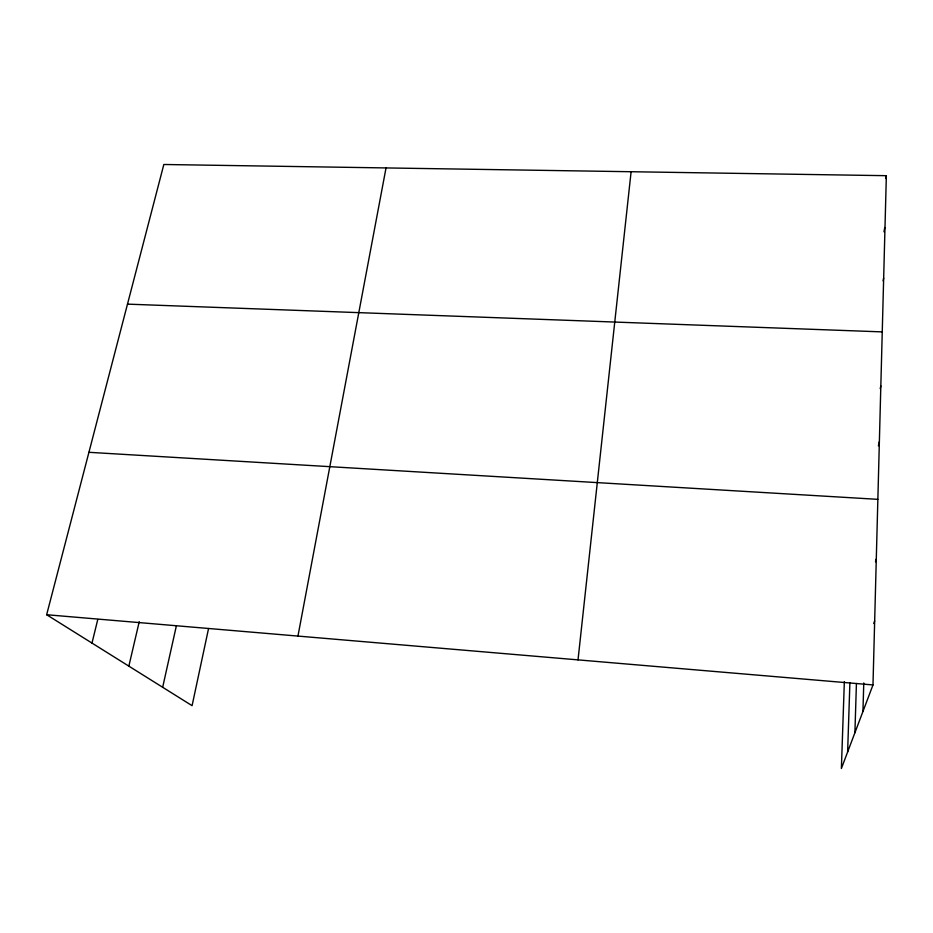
<?xml version="1.0" encoding="UTF-8"?>
<svg xmlns="http://www.w3.org/2000/svg" width="933" height="933" viewBox="0 0 933 933"><rect width="100%" height="100%" fill="white"/><g stroke="black" fill="none" stroke-linecap="round" stroke-linejoin="round"><path stroke-width="1.4" d="M844.342 681.731L841.379 768.512L872.985 684.939L886.35 175.684L163.835 164.488L46.65 614.73L192.081 705.675L208.56 628.515M862.943 711.471L863.771 682.956M854.908 732.72L856.424 683.504M847.63 751.963L849.893 682.816M578.017 659.888L631.105 171.73M885.86 178.53L886.35 175.684M883.983 231.804L884.764 227.5M297.954 636.084L386.029 167.928M883.119 280.903L883.656 278.104M880.216 388.653L880.834 385.865M162.669 687.283L176.395 625.716M128.847 666.139L139.239 621.681M878.385 445.811L879.364 441.647M91.982 643.082L97.767 619.524M875.492 561.818L876.285 559.054M873.789 623.547L874.664 620.877M127.494 304.135L882.245 331.891M88.927 452.307L877.848 499.342M46.65 614.73L872.985 684.939"/></g></svg>
